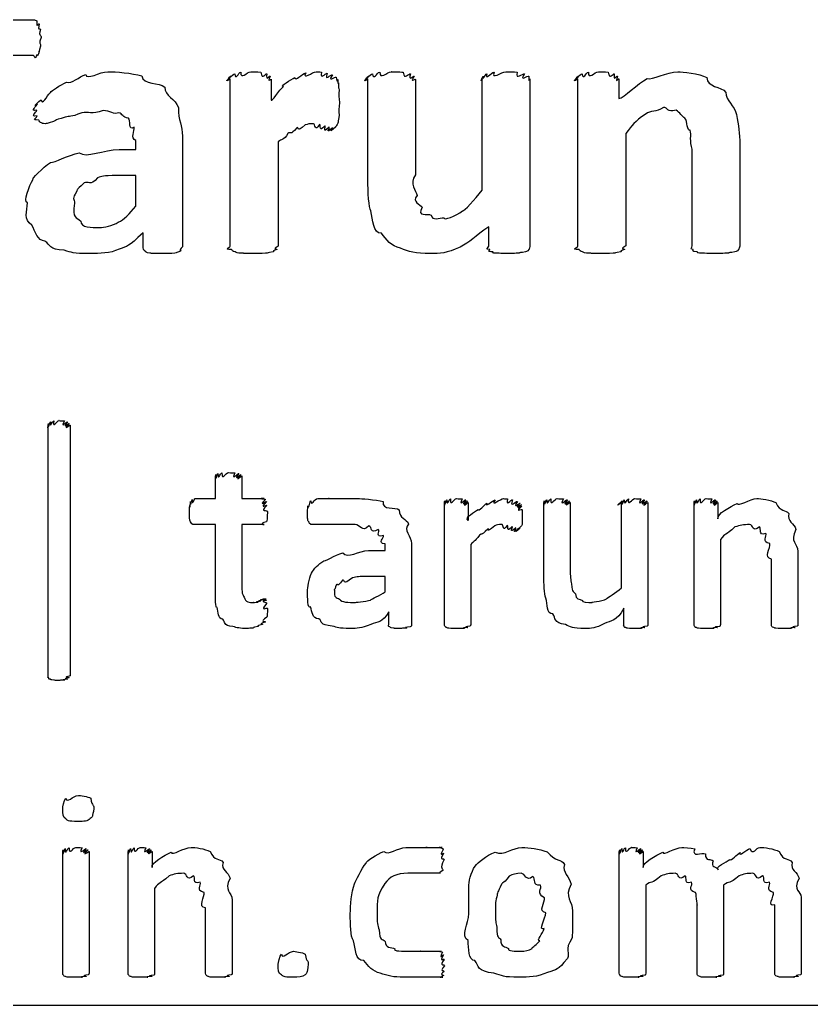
# Model space of a CAD drawing. Header units: millimetres. Extents: x 0 to 216, y 0 to 279.
# Drawn here: x 91.25 to 102, y 249.59 to 262.97 of the extents above; entities that cross this region are included whole.
import ezdxf

# ---------------------------------------------------------------- set-up
doc = ezdxf.new("R2010")
doc.units = ezdxf.units.MM
doc.layers.get('0').update_dxf_attribs({"linetype": 'CONTINUOUS'})

msp = doc.modelspace()

# ---------------------------------------------------------------- linework, layer by layer
at = {"color": 0}
for p, q in [((89.0845, 262.973), (91.4382, 262.973)), ((91.543, 262.73), (91.543, 262.73)), ((91.4382, 262.487), (90.606, 262.487)), ((94.1091, 259.897), (94.1091, 262.168)), ((94.6658, 262.162), (94.6658, 261.881)), ((95.9788, 260.806), (95.9788, 262.168)), ((96.6241, 262.162), (96.6241, 260.867)), ((97.5279, 260.657), (97.5279, 262.168)), ((98.1784, 262.168), (98.1784, 259.897)), ((98.8289, 259.897), (98.8289, 262.168)), ((99.3856, 262.168), (99.3856, 261.903)), ((95.5918, 261.848), (95.5918, 261.848)), ((93.46, 261.39), (93.46, 259.891)), ((99.4791, 261.429), (99.4791, 259.902)), ((92.8261, 261.209), (92.8261, 261.335)), ((94.7593, 261.313), (94.7593, 259.897)), ((101.028, 261.275), (101.028, 259.897)), ((92.5999, 261.209), (92.8261, 261.209)), ((100.383, 259.902), (100.383, 261.214)), ((92.8261, 260.856), (92.5781, 260.856)), ((92.8261, 260.442), (92.8261, 260.856)), ((92.9252, 259.897), (92.9252, 260.078)), ((97.6217, 259.897), (97.6217, 260.161)), ((91.6368, 254.062), (91.6368, 257.469)), ((91.9346, 257.469), (91.9346, 254.062)), ((93.9077, 256.471), (93.9077, 256.78)), ((94.2661, 256.78), (94.2661, 256.471)), ((93.6322, 256.471), (93.9077, 256.471)), ((94.2661, 256.471), (94.5691, 256.471)), ((97.0167, 254.762), (97.0167, 256.416)), ((97.342, 256.416), (97.342, 256.173)), ((98.3686, 255.429), (98.3686, 256.416)), ((98.7266, 256.416), (98.7266, 255.528)), ((99.4212, 255.258), (99.4212, 256.416)), ((99.7797, 256.416), (99.7797, 254.762)), ((100.407, 254.762), (100.407, 256.416)), ((100.732, 256.416), (100.732, 256.195)), ((98.075, 256.234), (98.075, 256.234)), ((93.9077, 256.118), (93.6265, 256.118)), ((93.9077, 255.225), (93.9077, 256.118)), ((94.5691, 256.118), (94.2661, 256.118)), ((94.2661, 256.118), (94.2661, 255.346)), ((100.765, 255.914), (100.765, 254.762)), ((95.9859, 255.765), (96.212, 255.765)), ((96.212, 255.765), (96.212, 255.854)), ((96.5701, 255.859), (96.5701, 254.762)), ((97.3748, 255.848), (97.3748, 254.762)), ((101.818, 255.754), (101.818, 254.762)), ((101.46, 254.762), (101.46, 255.65)), ((96.212, 255.413), (95.975, 255.413)), ((96.212, 255.203), (96.212, 255.413)), ((94.6132, 254.977), (94.6132, 254.977)), ((99.4544, 254.762), (99.4544, 254.982)), ((96.2614, 254.762), (96.2614, 254.933))]:
    msp.add_line(p, q, dxfattribs=at)
at = {"color": 152}
for p, q in [((92.2584, 252.264), (92.2584, 252.264)), ((91.8337, 250.026), (91.8337, 251.679)), ((92.1921, 251.679), (92.1921, 250.026)), ((92.7227, 250.026), (92.7227, 251.679)), ((93.048, 251.679), (93.048, 251.459)), ((99.3923, 250.026), (99.3923, 251.679)), ((99.7176, 251.679), (99.7176, 251.459)), ((99.7507, 251.222), (99.7507, 250.026)), ((100.809, 251.222), (100.809, 250.026)), ((93.0811, 251.178), (93.0811, 250.026)), ((94.1338, 251.018), (94.1338, 250.026)), ((100.451, 250.026), (100.451, 250.952)), ((101.504, 250.026), (101.504, 250.952)), ((101.862, 251.056), (101.862, 250.026)), ((93.7754, 250.026), (93.7754, 250.913)), ((98.3947, 250.847), (98.3947, 250.847)), ((98.7584, 250.869), (98.7584, 250.869)), ((95.1689, 250.147), (95.1689, 250.147)), ((97.0181, 250.125), (97.0181, 250.125)), ((61.0306, 249.59), (154.869, 249.59))]:
    msp.add_line(p, q, dxfattribs=at)
at = {"color": 0}
for points in [[(91.4382, 262.973), (91.4506, 262.973), (91.4714, 262.967), (91.4823, 262.956)], [(91.4823, 262.956), (91.477, 262.836), (91.5074, 262.935), (91.5155, 262.917)], [(91.5155, 262.917), (91.4908, 262.799), (91.5278, 262.873), (91.5321, 262.84)], [(91.5321, 262.84), (91.5017, 262.737), (91.543, 262.774), (91.543, 262.73)], [(91.543, 262.73), (91.5017, 262.649), (91.5388, 262.647), (91.5321, 262.614)], [(91.5321, 262.614), (91.4908, 262.468), (91.5225, 262.561), (91.5155, 262.543)], [(91.4823, 262.498), (91.4506, 262.413), (91.4562, 262.487), (91.4382, 262.487)], [(91.5155, 262.543), (91.477, 262.432), (91.4961, 262.509), (91.4823, 262.498)], [(91.8834, 262.123), (91.9621, 262.097), (92.0517, 262.202), (92.148, 262.228)], [(92.148, 262.228), (92.1537, 262.148), (92.3424, 262.267), (92.4458, 262.267)], [(92.4458, 262.267), (92.553, 262.267), (92.7791, 262.248), (92.9086, 262.212)], [(92.9086, 262.212), (92.928, 262.079), (93.1415, 262.126), (93.2229, 262.057)], [(94.1091, 262.168), (94.0001, 262.097), (94.1116, 262.195), (94.1201, 262.206)], [(94.1201, 262.206), (94.0181, 262.123), (94.1476, 262.231), (94.1698, 262.239)], [(94.1698, 262.239), (94.1807, 262.141), (94.2192, 262.257), (94.2523, 262.261)], [(94.2523, 262.261), (94.2495, 262.148), (94.3349, 262.267), (94.3903, 262.267)], [(94.3903, 262.267), (94.3599, 262.267), (94.4894, 262.264), (94.5226, 262.261)], [(94.5226, 262.261), (94.5473, 262.141), (94.5857, 262.25), (94.6051, 262.239)], [(94.6051, 262.239), (94.5885, 262.123), (94.6408, 262.22), (94.6492, 262.206)], [(94.6492, 262.206), (94.6065, 262.097), (94.6658, 262.18), (94.6658, 262.162)], [(94.8312, 262.068), (94.772, 262.068), (94.9371, 262.159), (94.9854, 262.19)], [(94.9854, 262.19), (94.9882, 262.126), (95.086, 262.239), (95.1343, 262.25)], [(95.1343, 262.25), (95.0845, 262.148), (95.2292, 262.267), (95.2775, 262.267)], [(95.2775, 262.267), (95.2722, 262.267), (95.323, 262.264), (95.3491, 262.261)], [(95.3491, 262.261), (95.323, 262.141), (95.4003, 262.252), (95.4264, 262.245)], [(95.4264, 262.245), (95.3781, 262.13), (95.4786, 262.234), (95.498, 262.223)], [(95.498, 262.223), (95.4183, 262.112), (95.5368, 262.206), (95.5477, 262.195)], [(95.5477, 262.195), (95.5587, 262.091), (95.5657, 262.173), (95.5696, 262.162)], [(95.9788, 262.168), (95.8744, 262.097), (95.9817, 262.195), (95.9901, 262.206)], [(95.9901, 262.206), (95.8921, 262.123), (96.0176, 262.231), (96.0395, 262.239)], [(96.0395, 262.239), (96.0575, 262.141), (96.0974, 262.257), (96.139, 262.261)], [(96.139, 262.261), (96.1415, 262.148), (96.2353, 262.267), (96.2988, 262.267)], [(96.2988, 262.267), (96.2713, 262.267), (96.4173, 262.264), (96.4586, 262.261)], [(96.4586, 262.261), (96.4696, 262.141), (96.5316, 262.25), (96.5577, 262.239)], [(96.5577, 262.239), (96.5207, 262.123), (96.599, 262.22), (96.6075, 262.206)], [(96.6075, 262.206), (96.5383, 262.097), (96.6241, 262.18), (96.6241, 262.162)], [(97.5279, 262.168), (97.4947, 262.097), (97.5335, 262.195), (97.5445, 262.206)], [(97.5445, 262.206), (97.5169, 262.123), (97.572, 262.231), (97.5942, 262.239)], [(97.5942, 262.239), (97.5639, 262.141), (97.6521, 262.257), (97.6933, 262.261)], [(97.6933, 262.261), (97.6492, 262.148), (97.7896, 262.267), (97.8531, 262.267)], [(97.8531, 262.267), (97.8916, 262.267), (97.966, 262.264), (98.0073, 262.261)], [(98.0073, 262.261), (97.9759, 262.141), (98.0846, 262.25), (98.1068, 262.239)], [(98.1068, 262.239), (98.0239, 262.123), (98.1509, 262.22), (98.1618, 262.206)], [(98.1618, 262.206), (98.1632, 262.097), (98.1784, 262.181), (98.1784, 262.168)], [(98.8289, 262.168), (98.7199, 262.097), (98.8314, 262.195), (98.8399, 262.206)], [(98.8399, 262.206), (98.7379, 262.123), (98.8674, 262.231), (98.8893, 262.239)], [(98.8893, 262.239), (98.9005, 262.141), (98.939, 262.257), (98.9722, 262.261)], [(98.9722, 262.261), (98.9693, 262.148), (99.0547, 262.267), (99.1097, 262.267)], [(99.1097, 262.267), (99.0794, 262.267), (99.2092, 262.264), (99.242, 262.261)], [(99.242, 262.261), (99.2671, 262.141), (99.3055, 262.25), (99.3249, 262.239)], [(99.3249, 262.239), (99.3084, 262.123), (99.3606, 262.22), (99.369, 262.206)], [(99.369, 262.206), (99.3263, 262.097), (99.3856, 262.181), (99.3856, 262.168)], [(99.3856, 261.903), (99.4544, 261.91), (99.6417, 262.114), (99.7712, 262.173)], [(99.7712, 262.173), (99.8333, 262.148), (100.041, 262.267), (100.185, 262.267)], [(100.185, 262.267), (100.252, 262.267), (100.474, 262.241), (100.582, 262.19)], [(100.582, 262.19), (100.583, 262.049), (100.775, 262.074), (100.841, 261.986)], [(91.6686, 261.986), (91.6824, 262.013), (91.8023, 262.082), (91.8834, 262.123)], [(93.2229, 262.057), (93.212, 261.939), (93.3676, 261.895), (93.405, 261.782)], [(94.6658, 261.881), (94.6658, 261.851), (94.7787, 262.02), (94.8312, 262.068)], [(95.5696, 262.162), (95.5657, 262.068), (95.5767, 262.135), (95.5809, 262.112)], [(95.5809, 262.112), (95.5724, 262.024), (95.5862, 262.059), (95.5862, 262.019)], [(91.5416, 261.886), (91.561, 261.796), (91.6093, 261.938), (91.6686, 261.986)], [(95.5862, 262.019), (95.5767, 261.943), (95.5918, 261.921), (95.5918, 261.848)], [(100.841, 261.986), (100.837, 261.877), (100.958, 261.801), (100.984, 261.688)], [(91.4809, 261.743), (91.3776, 261.718), (91.4837, 261.809), (91.4922, 261.831)], [(91.4922, 261.831), (91.3956, 261.763), (91.5197, 261.872), (91.5416, 261.886)], [(93.405, 261.782), (93.4021, 261.597), (93.46, 261.541), (93.46, 261.39)], [(95.5918, 261.848), (95.5767, 261.682), (95.589, 261.718), (95.5862, 261.671)], [(99.9917, 261.782), (99.8844, 261.707), (99.828, 261.75), (99.7437, 261.688)], [(100.163, 261.743), (100.032, 261.707), (100.058, 261.782), (99.9917, 261.782)], [(91.4866, 261.666), (91.3776, 261.652), (91.4809, 261.713), (91.4809, 261.743)], [(91.5088, 261.611), (91.3888, 261.608), (91.4936, 261.644), (91.4866, 261.666)], [(91.8669, 261.65), (91.6905, 261.597), (91.7512, 261.607), (91.7071, 261.589)], [(92.093, 261.71), (91.9357, 261.641), (91.9332, 261.671), (91.8669, 261.65)], [(92.3851, 261.738), (92.2267, 261.679), (92.1812, 261.728), (92.093, 261.71)], [(92.5946, 261.71), (92.5354, 261.679), (92.4691, 261.738), (92.3851, 261.738)], [(92.7269, 261.638), (92.6454, 261.645), (92.6497, 261.695), (92.5946, 261.71)], [(92.8038, 261.512), (92.7156, 261.462), (92.7626, 261.606), (92.7269, 261.638)], [(95.5862, 261.671), (95.5696, 261.59), (95.5767, 261.592), (95.5696, 261.567)], [(99.7437, 261.688), (99.5976, 261.586), (99.5701, 261.542), (99.4791, 261.429)], [(100.284, 261.638), (100.248, 261.656), (100.214, 261.717), (100.163, 261.743)], [(100.356, 261.473), (100.312, 261.451), (100.317, 261.594), (100.284, 261.638)], [(100.984, 261.688), (101.009, 261.531), (101.028, 261.436), (101.028, 261.275)], [(91.5472, 261.572), (91.525, 261.579), (91.5197, 261.596), (91.5088, 261.611)], [(91.597, 261.561), (91.554, 261.561), (91.561, 261.564), (91.5472, 261.572)], [(91.7071, 261.589), (91.6023, 261.561), (91.6259, 261.561), (91.597, 261.561)], [(92.8261, 261.335), (92.7446, 261.363), (92.8176, 261.463), (92.8038, 261.512)], [(95.0129, 261.506), (94.9194, 261.388), (94.9357, 261.462), (94.8916, 261.429)], [(95.1286, 261.545), (94.9964, 261.425), (95.0528, 261.524), (95.0129, 261.506)], [(95.2391, 261.561), (95.1865, 261.561), (95.1646, 261.556), (95.1286, 261.545)], [(95.3216, 261.55), (95.2528, 261.443), (95.268, 261.561), (95.2391, 261.561)], [(95.3932, 261.534), (95.305, 261.432), (95.3463, 261.546), (95.3216, 261.55)], [(95.4539, 261.512), (95.3491, 261.418), (95.4155, 261.525), (95.3932, 261.534)], [(95.498, 261.506), (95.3851, 261.407), (95.4719, 261.507), (95.4539, 261.512)], [(95.5421, 261.517), (95.4155, 261.407), (95.516, 261.506), (95.498, 261.506)], [(95.5696, 261.567), (95.5544, 261.542), (95.553, 261.528), (95.5421, 261.517)], [(94.8916, 261.429), (94.8337, 261.326), (94.8062, 261.36), (94.7593, 261.313)], [(100.383, 261.214), (100.344, 261.322), (100.373, 261.41), (100.356, 261.473)], [(91.6686, 261.032), (91.7265, 261.032), (91.9057, 261.134), (92.0598, 261.165)], [(92.0598, 261.165), (92.1537, 261.09), (92.3932, 261.209), (92.5999, 261.209)], [(91.4315, 260.806), (91.3998, 260.797), (91.5652, 260.973), (91.6686, 261.032)], [(92.5781, 260.856), (92.3548, 260.856), (92.3809, 260.846), (92.3078, 260.828)], [(96.6241, 260.867), (96.5383, 260.741), (96.6308, 260.652), (96.6459, 260.586)], [(91.3543, 260.487), (91.2936, 260.499), (91.379, 260.718), (91.4315, 260.806)], [(92.1261, 260.756), (91.9949, 260.638), (92.0433, 260.682), (92.0214, 260.635)], [(92.3078, 260.828), (92.2087, 260.704), (92.1727, 260.79), (92.1261, 260.756)], [(96.0176, 260.376), (95.9915, 260.415), (95.9788, 260.633), (95.9788, 260.806)], [(92.0214, 260.635), (91.9551, 260.547), (91.9939, 260.539), (91.9939, 260.481)], [(96.6459, 260.586), (96.5715, 260.495), (96.6872, 260.47), (96.7176, 260.426)], [(97.2633, 260.376), (97.2855, 260.367), (97.4355, 260.536), (97.5279, 260.657)], [(91.415, 260.183), (91.2936, 260.26), (91.3543, 260.372), (91.3543, 260.487)], [(91.9939, 260.481), (91.9551, 260.267), (92.0228, 260.296), (92.0821, 260.239)], [(92.589, 260.222), (92.6634, 260.249), (92.7446, 260.346), (92.8261, 260.442)], [(96.1609, 260.073), (96.0466, 260.069), (96.0466, 260.262), (96.0176, 260.376)], [(96.7176, 260.426), (96.635, 260.289), (96.7906, 260.346), (96.8389, 260.321)], [(96.8389, 260.321), (96.8513, 260.239), (96.949, 260.283), (97.0153, 260.283)], [(97.0153, 260.283), (96.9987, 260.239), (97.1779, 260.313), (97.2633, 260.376)], [(91.5913, 259.968), (91.4947, 259.97), (91.459, 260.098), (91.415, 260.183)], [(92.0821, 260.239), (92.0764, 260.15), (92.2281, 260.15), (92.3354, 260.15)], [(92.3354, 260.15), (92.3918, 260.15), (92.5117, 260.174), (92.589, 260.222)], [(92.9252, 260.078), (92.7156, 259.882), (92.7213, 259.902), (92.5999, 259.858)], [(96.4198, 259.869), (96.296, 259.897), (96.2272, 259.988), (96.1609, 260.073)], [(97.6217, 260.161), (97.4288, 260.036), (97.3624, 259.947), (97.2301, 259.886)], [(91.8559, 259.842), (91.6464, 259.855), (91.6686, 259.913), (91.5913, 259.968)], [(99.4791, 259.902), (99.3881, 259.848), (99.4738, 259.866), (99.4625, 259.853)], [(100.394, 259.853), (100.344, 259.848), (100.383, 259.883), (100.383, 259.902)], [(92.1978, 259.798), (91.966, 259.798), (91.9579, 259.811), (91.8559, 259.842)], [(92.5999, 259.858), (92.4733, 259.798), (92.3438, 259.798), (92.1978, 259.798)], [(92.9474, 259.836), (92.928, 259.837), (92.9252, 259.871), (92.9252, 259.897)], [(93.019, 259.803), (92.9584, 259.808), (92.9612, 259.821), (92.9474, 259.836)], [(93.1898, 259.798), (93.0271, 259.798), (93.0547, 259.799), (93.019, 259.803)], [(93.3552, 259.803), (93.296, 259.798), (93.2628, 259.798), (93.1898, 259.798)], [(93.4325, 259.83), (93.369, 259.808), (93.3909, 259.81), (93.3552, 259.803)], [(93.46, 259.891), (93.4021, 259.833), (93.4501, 259.844), (93.4325, 259.83)], [(94.1257, 259.853), (94.0001, 259.848), (94.1091, 259.882), (94.1091, 259.897)], [(94.1751, 259.819), (94.1395, 259.822), (94.1366, 259.842), (94.1257, 259.853)], [(94.2742, 259.803), (94.1874, 259.804), (94.1998, 259.811), (94.1751, 259.819)], [(94.4344, 259.798), (94.2717, 259.798), (94.3183, 259.799), (94.2742, 259.803)], [(94.5885, 259.803), (94.5141, 259.798), (94.4961, 259.798), (94.4344, 259.798)], [(94.6933, 259.819), (94.5995, 259.804), (94.6326, 259.806), (94.5885, 259.803)], [(94.7431, 259.853), (94.6506, 259.822), (94.718, 259.83), (94.6933, 259.819)], [(94.7593, 259.897), (94.6686, 259.848), (94.754, 259.866), (94.7431, 259.853)], [(96.8223, 259.798), (96.6308, 259.798), (96.5302, 259.821), (96.4198, 259.869)], [(97.2301, 259.886), (97.0456, 259.798), (96.9617, 259.798), (96.8223, 259.798)], [(97.6327, 259.853), (97.5568, 259.848), (97.6217, 259.882), (97.6217, 259.897)], [(97.6768, 259.819), (97.5748, 259.822), (97.6436, 259.842), (97.6327, 259.853)], [(97.7593, 259.803), (97.6161, 259.804), (97.6986, 259.811), (97.6768, 259.819)], [(97.8972, 259.798), (97.8034, 259.798), (97.7953, 259.799), (97.7593, 259.803)], [(98.0295, 259.803), (97.9138, 259.798), (97.9523, 259.798), (97.8972, 259.798)], [(98.1177, 259.819), (97.9826, 259.804), (98.0652, 259.806), (98.0295, 259.803)], [(98.1618, 259.853), (98.1452, 259.822), (98.1396, 259.83), (98.1177, 259.819)], [(98.1784, 259.897), (98.1632, 259.848), (98.1728, 259.866), (98.1618, 259.853)], [(98.8452, 259.853), (98.7199, 259.848), (98.8289, 259.882), (98.8289, 259.897)], [(98.8949, 259.819), (98.8589, 259.822), (98.8564, 259.842), (98.8452, 259.853)], [(98.994, 259.803), (98.9072, 259.804), (98.9196, 259.811), (98.8949, 259.819)], [(99.1538, 259.798), (98.9912, 259.798), (99.0381, 259.799), (98.994, 259.803)], [(99.3084, 259.803), (99.2339, 259.798), (99.2159, 259.798), (99.1538, 259.798)], [(99.4131, 259.819), (99.3193, 259.804), (99.3525, 259.806), (99.3084, 259.803)], [(99.4625, 259.853), (99.3704, 259.822), (99.4378, 259.83), (99.4131, 259.819)], [(100.449, 259.819), (100.362, 259.822), (100.405, 259.842), (100.394, 259.853)], [(100.549, 259.803), (100.414, 259.804), (100.474, 259.811), (100.449, 259.819)], [(100.709, 259.798), (100.616, 259.798), (100.593, 259.799), (100.549, 259.803)], [(100.863, 259.803), (100.741, 259.798), (100.77, 259.798), (100.709, 259.798)], [(100.962, 259.819), (100.826, 259.804), (100.907, 259.806), (100.863, 259.803)], [(101.012, 259.853), (100.991, 259.822), (100.987, 259.83), (100.962, 259.819)], [(101.028, 259.897), (101.009, 259.848), (101.023, 259.866), (101.012, 259.853)], [(91.6368, 257.469), (91.6231, 257.377), (91.6383, 257.482), (91.6421, 257.491)], [(91.6421, 257.491), (91.634, 257.397), (91.6587, 257.508), (91.67, 257.513)], [(91.67, 257.513), (91.6562, 257.408), (91.6947, 257.524), (91.7141, 257.524)], [(91.7141, 257.524), (91.6933, 257.411), (91.7554, 257.529), (91.7857, 257.529)], [(91.7857, 257.529), (91.7526, 257.529), (91.8379, 257.526), (91.8573, 257.524)], [(91.8573, 257.524), (91.7885, 257.408), (91.8905, 257.52), (91.9014, 257.513)], [(91.9014, 257.513), (91.8104, 257.397), (91.9194, 257.502), (91.9233, 257.491)], [(91.9233, 257.491), (91.8214, 257.377), (91.9346, 257.476), (91.9346, 257.469)], [(93.9959, 256.818), (93.992, 256.705), (94.0513, 256.824), (94.0841, 256.824)], [(94.0841, 256.824), (94.0622, 256.824), (94.1504, 256.821), (94.1723, 256.818)], [(93.9077, 256.78), (93.9077, 256.68), (93.9091, 256.788), (93.9133, 256.796)], [(93.9133, 256.796), (93.919, 256.694), (93.9299, 256.808), (93.9408, 256.813)], [(93.9408, 256.813), (93.9437, 256.702), (93.974, 256.818), (93.9959, 256.818)], [(94.1723, 256.818), (94.1091, 256.702), (94.2164, 256.815), (94.2276, 256.813)], [(94.2276, 256.813), (94.1352, 256.694), (94.2509, 256.803), (94.2552, 256.796)], [(94.2552, 256.796), (94.1462, 256.68), (94.2661, 256.782), (94.2661, 256.78)], [(93.5605, 256.377), (93.562, 256.312), (93.5673, 256.417), (93.5715, 256.432)], [(93.5715, 256.432), (93.5729, 256.341), (93.5852, 256.456), (93.5937, 256.46)], [(93.5937, 256.46), (93.5909, 256.352), (93.617, 256.471), (93.6322, 256.471)], [(94.5691, 256.471), (94.4728, 256.471), (94.5815, 256.467), (94.5857, 256.46)], [(94.5857, 256.46), (94.4838, 256.341), (94.5981, 256.446), (94.6023, 256.432)], [(94.6023, 256.432), (94.4922, 256.312), (94.6079, 256.399), (94.6079, 256.377)], [(95.1646, 256.372), (95.1699, 256.308), (95.184, 256.416), (95.2031, 256.438)], [(95.2031, 256.438), (95.2059, 256.352), (95.2528, 256.471), (95.2969, 256.471)], [(95.2969, 256.471), (95.2941, 256.471), (95.3918, 256.471), (95.4511, 256.471)], [(95.4511, 256.471), (95.4126, 256.471), (95.5724, 256.471), (95.6388, 256.471)], [(95.6388, 256.471), (95.6663, 256.471), (95.7778, 256.471), (95.848, 256.471)], [(95.848, 256.471), (95.8674, 256.471), (96.0921, 256.457), (96.1842, 256.432)], [(96.1842, 256.432), (96.169, 256.301), (96.3496, 256.367), (96.4046, 256.316)], [(97.0167, 256.416), (97.0167, 256.323), (97.0181, 256.43), (97.022, 256.438)], [(97.022, 256.438), (97.0234, 256.339), (97.0347, 256.45), (97.0499, 256.454)], [(97.0499, 256.454), (97.0523, 256.349), (97.0802, 256.465), (97.0993, 256.465)], [(97.0993, 256.465), (97.094, 256.352), (97.149, 256.471), (97.1822, 256.471)], [(97.1822, 256.471), (97.1557, 256.471), (97.2372, 256.468), (97.2591, 256.465)], [(97.2591, 256.465), (97.1998, 256.349), (97.2979, 256.461), (97.3088, 256.454)], [(97.3088, 256.454), (97.222, 256.339), (97.3268, 256.445), (97.3307, 256.438)], [(97.3307, 256.438), (97.233, 256.323), (97.342, 256.423), (97.342, 256.416)], [(97.5953, 256.41), (97.5568, 256.334), (97.6683, 256.446), (97.7057, 256.454)], [(97.7057, 256.454), (97.6341, 256.352), (97.7844, 256.471), (97.8214, 256.471)], [(97.8214, 256.471), (97.802, 256.471), (97.8546, 256.468), (97.8764, 256.465)], [(97.8764, 256.465), (97.8461, 256.349), (97.9205, 256.461), (97.9428, 256.454)], [(97.9428, 256.454), (97.8944, 256.334), (97.9897, 256.439), (98.0087, 256.432)], [(98.0087, 256.432), (97.9318, 256.319), (98.0391, 256.417), (98.0475, 256.41)], [(98.3686, 256.416), (98.3686, 256.323), (98.37, 256.43), (98.3739, 256.438)], [(98.3739, 256.438), (98.3795, 256.339), (98.3918, 256.45), (98.407, 256.454)], [(98.407, 256.454), (98.4084, 256.349), (98.4402, 256.465), (98.462, 256.465)], [(98.462, 256.465), (98.4525, 256.352), (98.5132, 256.471), (98.5502, 256.471)], [(98.5502, 256.471), (98.5227, 256.471), (98.6109, 256.468), (98.6331, 256.465)], [(98.6331, 256.465), (98.5668, 256.349), (98.673, 256.461), (98.6882, 256.454)], [(98.6882, 256.454), (98.5957, 256.339), (98.7118, 256.445), (98.7157, 256.438)], [(98.7157, 256.438), (98.607, 256.328), (98.7266, 256.427), (98.7266, 256.416)], [(99.4212, 256.416), (99.3055, 256.323), (99.4227, 256.43), (99.4269, 256.438)], [(99.4269, 256.438), (99.4336, 256.339), (99.4449, 256.45), (99.46, 256.454)], [(99.46, 256.454), (99.4625, 256.349), (99.4929, 256.465), (99.5151, 256.465)], [(99.5151, 256.465), (99.5066, 256.352), (99.5659, 256.471), (99.6033, 256.471)], [(99.6033, 256.471), (99.5772, 256.471), (99.664, 256.468), (99.6858, 256.465)], [(99.6858, 256.465), (99.6213, 256.349), (99.7246, 256.461), (99.7356, 256.454)], [(99.7356, 256.454), (99.6474, 256.339), (99.7603, 256.445), (99.7687, 256.438)], [(99.7687, 256.438), (99.6611, 256.323), (99.7797, 256.423), (99.7797, 256.416)], [(100.407, 256.416), (100.407, 256.323), (100.408, 256.43), (100.412, 256.438)], [(100.412, 256.438), (100.414, 256.339), (100.425, 256.45), (100.44, 256.454)], [(100.44, 256.454), (100.443, 256.349), (100.47, 256.465), (100.489, 256.465)], [(100.489, 256.465), (100.484, 256.352), (100.539, 256.471), (100.572, 256.471)], [(100.572, 256.471), (100.546, 256.471), (100.627, 256.468), (100.649, 256.465)], [(100.649, 256.465), (100.59, 256.349), (100.688, 256.461), (100.699, 256.454)], [(100.699, 256.454), (100.612, 256.339), (100.717, 256.445), (100.721, 256.438)], [(100.721, 256.438), (100.623, 256.323), (100.732, 256.423), (100.732, 256.416)], [(100.991, 256.405), (101.002, 256.352), (101.169, 256.471), (101.261, 256.471)], [(101.261, 256.471), (101.314, 256.471), (101.45, 256.451), (101.52, 256.416)], [(93.5549, 256.294), (93.5549, 256.268), (93.5563, 256.355), (93.5605, 256.377)], [(93.5715, 256.157), (93.5549, 256.173), (93.5549, 256.231), (93.5549, 256.294)], [(94.6079, 256.377), (94.4947, 256.268), (94.6132, 256.328), (94.6132, 256.294)], [(94.6132, 256.294), (94.6132, 256.173), (94.6094, 256.185), (94.6023, 256.157)], [(95.159, 256.272), (95.159, 256.264), (95.1604, 256.349), (95.1646, 256.372)], [(96.4046, 256.316), (96.4008, 256.198), (96.5055, 256.201), (96.5316, 256.124)], [(97.342, 256.173), (97.2813, 256.217), (97.433, 256.285), (97.4743, 256.322)], [(97.4743, 256.322), (97.4824, 256.29), (97.5582, 256.388), (97.5953, 256.41)], [(98.0475, 256.41), (97.9456, 256.305), (98.0599, 256.395), (98.0641, 256.388)], [(98.0641, 256.388), (97.9537, 256.294), (98.0694, 256.377), (98.0694, 256.366)], [(98.0694, 256.366), (97.9565, 256.272), (98.075, 256.339), (98.075, 256.316)], [(98.075, 256.316), (98.075, 256.231), (98.075, 256.27), (98.075, 256.234)], [(100.732, 256.195), (100.711, 256.264), (100.905, 256.36), (100.991, 256.405)], [(101.52, 256.416), (101.575, 256.279), (101.652, 256.329), (101.696, 256.267)], [(93.6265, 256.118), (93.5799, 256.118), (93.5852, 256.13), (93.5715, 256.157)], [(94.6023, 256.157), (94.4809, 256.118), (94.5829, 256.118), (94.5691, 256.118)], [(95.159, 256.206), (95.159, 256.198), (95.159, 256.25), (95.159, 256.272)], [(95.1756, 256.157), (95.1618, 256.158), (95.1618, 256.187), (95.159, 256.206)], [(95.1978, 256.129), (95.177, 256.132), (95.1826, 256.146), (95.1756, 256.157)], [(98.075, 256.151), (98.075, 256.118), (98.0708, 256.112), (98.0641, 256.101)], [(98.075, 256.234), (98.075, 256.162), (98.075, 256.173), (98.075, 256.151)], [(101.696, 256.267), (101.663, 256.158), (101.771, 256.136), (101.79, 256.052)], [(95.2253, 256.118), (95.1921, 256.118), (95.2045, 256.121), (95.1978, 256.129)], [(95.2969, 256.118), (95.2168, 256.118), (95.2391, 256.118), (95.2253, 256.118)], [(95.4183, 256.118), (95.2832, 256.118), (95.3301, 256.118), (95.2969, 256.118)], [(95.5834, 256.118), (95.4966, 256.118), (95.4648, 256.118), (95.4183, 256.118)], [(95.8039, 256.118), (95.625, 256.118), (95.6497, 256.118), (95.5834, 256.118)], [(95.9915, 256.101), (95.8977, 256), (95.8769, 256.118), (95.8039, 256.118)], [(96.1182, 256.052), (95.9997, 255.977), (96.0423, 256.091), (95.9915, 256.101)], [(96.1898, 255.969), (96.066, 255.933), (96.1513, 256.03), (96.1182, 256.052)], [(96.5316, 256.124), (96.4516, 256.044), (96.5701, 255.958), (96.5701, 255.859)], [(97.6066, 256.057), (97.4933, 255.942), (97.536, 256.01), (97.4961, 255.975)], [(97.7, 256.101), (97.5596, 255.982), (97.6394, 256.08), (97.6066, 256.057)], [(97.7995, 256.118), (97.7403, 256.118), (97.7332, 256.112), (97.7, 256.101)], [(97.8711, 256.107), (97.7995, 256), (97.8242, 256.118), (97.7995, 256.118)], [(97.9371, 256.091), (97.8461, 255.989), (97.8958, 256.103), (97.8711, 256.107)], [(97.9868, 256.074), (97.8835, 255.977), (97.9551, 256.086), (97.9371, 256.091)], [(98.0253, 256.068), (97.9124, 255.966), (98.0006, 256.07), (97.9868, 256.074)], [(98.0475, 256.074), (97.9343, 255.966), (98.0362, 256.068), (98.0253, 256.068)], [(98.0641, 256.101), (97.9456, 255.977), (98.0542, 256.081), (98.0475, 256.074)], [(100.963, 256.085), (100.832, 255.96), (100.834, 256.009), (100.765, 255.914)], [(101.162, 256.118), (101.079, 256.118), (101.03, 256.107), (100.963, 256.085)], [(101.294, 256.085), (101.196, 256), (101.213, 256.118), (101.162, 256.118)], [(101.382, 255.997), (101.269, 255.96), (101.33, 256.066), (101.294, 256.085)], [(101.79, 256.052), (101.699, 255.875), (101.818, 255.871), (101.818, 255.754)], [(96.212, 255.854), (96.096, 255.867), (96.2036, 255.936), (96.1898, 255.969)], [(97.4961, 255.975), (97.4164, 255.871), (97.4189, 255.899), (97.3748, 255.848)], [(101.437, 255.859), (101.317, 255.882), (101.407, 255.96), (101.382, 255.997)], [(95.6388, 255.732), (95.6991, 255.647), (95.8564, 255.765), (95.9859, 255.765)], [(101.46, 255.65), (101.344, 255.658), (101.451, 255.807), (101.437, 255.859)], [(95.214, 255.457), (95.2362, 255.512), (95.3093, 255.583), (95.3795, 255.627)], [(95.3795, 255.627), (95.3752, 255.603), (95.5354, 255.71), (95.6388, 255.732)], [(98.7266, 255.528), (98.7242, 255.402), (98.7323, 255.368), (98.7432, 255.313)], [(95.159, 255.214), (95.159, 255.254), (95.177, 255.386), (95.214, 255.457)], [(95.6331, 255.363), (95.5559, 255.247), (95.5682, 255.327), (95.5506, 255.302)], [(95.771, 255.396), (95.6289, 255.276), (95.6691, 255.377), (95.6331, 255.363)], [(95.975, 255.413), (95.8603, 255.413), (95.8289, 255.407), (95.771, 255.396)], [(98.3961, 255.12), (98.3686, 255.184), (98.3686, 255.308), (98.3686, 255.429)], [(93.9299, 254.993), (93.9077, 254.963), (93.9077, 255.137), (93.9077, 255.225)], [(94.2661, 255.346), (94.2633, 255.155), (94.277, 255.178), (94.2993, 255.131)], [(95.1978, 254.999), (95.159, 254.963), (95.159, 255.133), (95.159, 255.214)], [(95.5506, 255.302), (95.5188, 255.199), (95.5227, 255.254), (95.5227, 255.225)], [(95.5227, 255.225), (95.5188, 255.118), (95.5463, 255.133), (95.5947, 255.104)], [(98.7432, 255.313), (98.7503, 255.177), (98.7764, 255.215), (98.7986, 255.175)], [(99.2173, 255.109), (99.2311, 255.126), (99.3468, 255.192), (99.4212, 255.258)], [(94.2993, 255.131), (94.3116, 255.06), (94.3681, 255.06), (94.4316, 255.06)], [(94.4866, 255.065), (94.4259, 255.071), (94.5141, 255.078), (94.525, 255.082)], [(94.525, 255.082), (94.4506, 255.082), (94.5501, 255.094), (94.5582, 255.098)], [(94.5582, 255.098), (94.47, 255.093), (94.5776, 255.109), (94.5857, 255.109)], [(94.5857, 255.109), (94.4809, 255.093), (94.5928, 255.107), (94.5967, 255.104)], [(94.5967, 255.104), (94.488, 255.089), (94.6023, 255.098), (94.6023, 255.087)], [(94.6023, 255.087), (94.4922, 255.071), (94.6079, 255.066), (94.6079, 255.049)], [(95.5947, 255.104), (95.6179, 255.06), (95.7171, 255.06), (95.8095, 255.06)], [(95.8095, 255.06), (95.7834, 255.06), (95.9499, 255.071), (96.0134, 255.093)], [(96.0134, 255.093), (96.0258, 255.107), (96.1415, 255.155), (96.212, 255.203)], [(98.4899, 254.905), (98.4042, 254.901), (98.4141, 255.039), (98.3961, 255.12)], [(98.7986, 255.175), (98.7986, 255.1), (98.855, 255.109), (98.8921, 255.087)], [(98.8921, 255.087), (98.8716, 255.06), (98.9722, 255.06), (99.0244, 255.06)], [(99.0244, 255.06), (98.9887, 255.06), (99.1538, 255.076), (99.2173, 255.109)], [(94.0072, 254.834), (93.9408, 254.835), (93.9479, 254.93), (93.9299, 254.993)], [(94.4316, 255.06), (94.3956, 255.06), (94.4714, 255.061), (94.4866, 255.065)], [(94.6079, 255.049), (94.4947, 254.917), (94.6132, 255.006), (94.6132, 254.977)], [(94.6132, 254.977), (94.6132, 254.839), (94.6108, 254.89), (94.6079, 254.861)], [(95.3135, 254.839), (95.214, 254.839), (95.2267, 254.936), (95.1978, 254.999)], [(99.4544, 254.982), (99.3567, 254.795), (99.278, 254.817), (99.1898, 254.773)], [(94.1447, 254.734), (94.0096, 254.747), (94.0428, 254.79), (94.0072, 254.834)], [(94.6079, 254.861), (94.488, 254.78), (94.5967, 254.809), (94.5857, 254.795)], [(95.4952, 254.74), (95.3135, 254.751), (95.3643, 254.795), (95.3135, 254.839)], [(96.2614, 254.933), (96.1732, 254.78), (96.1072, 254.798), (96.0191, 254.762)], [(98.6607, 254.762), (98.4924, 254.78), (98.534, 254.846), (98.4899, 254.905)], [(94.3377, 254.707), (94.2386, 254.707), (94.1998, 254.715), (94.1447, 254.734)], [(94.415, 254.713), (94.3377, 254.707), (94.3624, 254.707), (94.3377, 254.707)], [(94.4866, 254.734), (94.3889, 254.718), (94.4397, 254.719), (94.415, 254.713)], [(94.5473, 254.762), (94.433, 254.732), (94.5085, 254.742), (94.4866, 254.734)], [(94.5857, 254.795), (94.47, 254.754), (94.5653, 254.773), (94.5473, 254.762)], [(95.7379, 254.707), (95.5739, 254.707), (95.5682, 254.718), (95.4952, 254.74)], [(96.0191, 254.762), (95.8783, 254.707), (95.837, 254.707), (95.7379, 254.707)], [(96.278, 254.729), (96.2462, 254.729), (96.2614, 254.747), (96.2614, 254.762)], [(96.3277, 254.713), (96.2685, 254.714), (96.2889, 254.721), (96.278, 254.729)], [(96.4159, 254.707), (96.3126, 254.707), (96.3496, 254.708), (96.3277, 254.713)], [(96.5041, 254.713), (96.3895, 254.707), (96.4558, 254.707), (96.4159, 254.707)], [(96.5535, 254.729), (96.4297, 254.714), (96.526, 254.715), (96.5041, 254.713)], [(96.5701, 254.762), (96.5701, 254.729), (96.5648, 254.736), (96.5535, 254.729)], [(97.022, 254.74), (97.0167, 254.736), (97.0167, 254.754), (97.0167, 254.762)], [(97.0499, 254.718), (97.0276, 254.721), (97.0291, 254.732), (97.022, 254.74)], [(97.1049, 254.707), (97.0523, 254.71), (97.0636, 254.714), (97.0499, 254.718)], [(97.1931, 254.707), (97.1007, 254.707), (97.1296, 254.707), (97.1049, 254.707)], [(97.2813, 254.707), (97.1709, 254.707), (97.2287, 254.707), (97.1931, 254.707)], [(97.3363, 254.718), (97.2178, 254.71), (97.306, 254.71), (97.2813, 254.707)], [(97.3638, 254.74), (97.2439, 254.721), (97.3501, 254.725), (97.3363, 254.718)], [(97.3748, 254.762), (97.3723, 254.736), (97.3709, 254.747), (97.3638, 254.74)], [(98.9252, 254.707), (98.7545, 254.707), (98.7337, 254.725), (98.6607, 254.762)], [(99.1898, 254.773), (99.0656, 254.707), (99.0163, 254.707), (98.9252, 254.707)], [(99.46, 254.74), (99.4449, 254.736), (99.4544, 254.754), (99.4544, 254.762)], [(99.4819, 254.718), (99.4516, 254.721), (99.4625, 254.732), (99.46, 254.74)], [(99.5317, 254.707), (99.4777, 254.71), (99.4957, 254.714), (99.4819, 254.718)], [(99.6142, 254.707), (99.5179, 254.707), (99.5535, 254.707), (99.5317, 254.707)], [(99.6915, 254.707), (99.5839, 254.707), (99.6474, 254.707), (99.6142, 254.707)], [(99.7409, 254.718), (99.6252, 254.71), (99.7133, 254.71), (99.6915, 254.707)], [(99.7687, 254.74), (99.6502, 254.721), (99.755, 254.725), (99.7409, 254.718)], [(99.7797, 254.762), (99.7797, 254.736), (99.7754, 254.747), (99.7687, 254.74)], [(100.412, 254.74), (100.407, 254.736), (100.407, 254.754), (100.407, 254.762)], [(100.44, 254.718), (100.417, 254.721), (100.419, 254.732), (100.412, 254.74)], [(100.495, 254.707), (100.443, 254.71), (100.453, 254.714), (100.44, 254.718)], [(100.583, 254.707), (100.491, 254.707), (100.52, 254.707), (100.495, 254.707)], [(100.671, 254.707), (100.561, 254.707), (100.619, 254.707), (100.583, 254.707)], [(100.726, 254.718), (100.608, 254.71), (100.696, 254.71), (100.671, 254.707)], [(100.754, 254.734), (100.634, 254.721), (100.74, 254.725), (100.726, 254.718)], [(100.765, 254.762), (100.762, 254.732), (100.761, 254.742), (100.754, 254.734)], [(101.465, 254.734), (101.461, 254.732), (101.46, 254.751), (101.46, 254.762)], [(101.492, 254.718), (101.472, 254.721), (101.472, 254.73), (101.465, 254.734)], [(101.548, 254.707), (101.498, 254.71), (101.506, 254.714), (101.492, 254.718)], [(101.641, 254.707), (101.545, 254.707), (101.572, 254.707), (101.548, 254.707)], [(101.724, 254.707), (101.615, 254.707), (101.674, 254.707), (101.641, 254.707)], [(101.779, 254.718), (101.663, 254.71), (101.749, 254.71), (101.724, 254.707)], [(101.807, 254.74), (101.688, 254.721), (101.793, 254.725), (101.779, 254.718)], [(101.818, 254.762), (101.818, 254.736), (101.813, 254.747), (101.807, 254.74)], [(91.6421, 254.04), (91.6231, 254.035), (91.6368, 254.055), (91.6368, 254.062)], [(91.67, 254.018), (91.634, 254.017), (91.6492, 254.029), (91.6421, 254.04)], [(91.7141, 254.007), (91.6562, 254.006), (91.6809, 254.011), (91.67, 254.018)], [(91.9014, 254.018), (91.7885, 254.006), (91.8753, 254.007), (91.8573, 254.007)], [(91.9233, 254.04), (91.8104, 254.017), (91.9124, 254.022), (91.9014, 254.018)], [(91.9346, 254.062), (91.8214, 254.035), (91.9304, 254.048), (91.9233, 254.04)], [(91.7857, 254.001), (91.6933, 254.001), (91.7318, 254.004), (91.7141, 254.007)], [(91.8573, 254.007), (91.7526, 254.001), (91.8146, 254.001), (91.7857, 254.001)]]:
    msp.add_open_spline(points, degree=3, dxfattribs=at)
at = {"color": 152}
for points in [[(91.8778, 252.402), (91.8958, 252.321), (91.9674, 252.44), (92.0489, 252.44)], [(92.0489, 252.44), (92.057, 252.44), (92.184, 252.426), (92.2143, 252.402)], [(91.8337, 252.264), (91.8337, 252.271), (91.8475, 252.375), (91.8778, 252.402)], [(92.2143, 252.402), (92.2334, 252.275), (92.2584, 252.332), (92.2584, 252.264)], [(91.8778, 252.12), (91.8337, 252.134), (91.8337, 252.193), (91.8337, 252.264)], [(92.2584, 252.264), (92.2334, 252.138), (92.2419, 252.151), (92.2087, 252.126)], [(92.0433, 252.087), (91.8916, 252.087), (91.9067, 252.098), (91.8778, 252.12)], [(92.2087, 252.126), (92.1713, 252.087), (92.1233, 252.087), (92.0433, 252.087)], [(91.8337, 251.679), (91.8337, 251.587), (91.8351, 251.693), (91.8393, 251.701)], [(91.8393, 251.701), (91.845, 251.602), (91.8559, 251.714), (91.8669, 251.718)], [(91.8669, 251.718), (91.8697, 251.613), (91.9, 251.729), (91.9219, 251.729)], [(91.9219, 251.729), (91.918, 251.616), (91.9773, 251.734), (92.0101, 251.734)], [(92.0101, 251.734), (91.9882, 251.734), (92.0764, 251.732), (92.0983, 251.729)], [(92.0983, 251.729), (92.0351, 251.613), (92.1424, 251.725), (92.1537, 251.718)], [(92.1537, 251.718), (92.0612, 251.602), (92.177, 251.708), (92.1812, 251.701)], [(92.1812, 251.701), (92.0722, 251.587), (92.1921, 251.686), (92.1921, 251.679)], [(92.7227, 251.679), (92.7227, 251.587), (92.7241, 251.693), (92.7283, 251.701)], [(92.7283, 251.701), (92.7294, 251.602), (92.7407, 251.714), (92.7559, 251.718)], [(92.7559, 251.718), (92.7587, 251.613), (92.7862, 251.729), (92.8053, 251.729)], [(92.8053, 251.729), (92.8, 251.616), (92.855, 251.734), (92.8882, 251.734)], [(92.8882, 251.734), (92.8617, 251.734), (92.9432, 251.732), (92.9651, 251.729)], [(92.9651, 251.729), (92.9058, 251.613), (93.0039, 251.725), (93.0148, 251.718)], [(93.0148, 251.718), (92.928, 251.602), (93.0328, 251.708), (93.037, 251.701)], [(93.037, 251.701), (92.939, 251.587), (93.048, 251.686), (93.048, 251.679)], [(93.048, 251.459), (93.0271, 251.528), (93.2215, 251.624), (93.3069, 251.668)], [(93.3069, 251.668), (93.3178, 251.616), (93.4847, 251.734), (93.5771, 251.734)], [(93.5771, 251.734), (93.6293, 251.734), (93.7659, 251.715), (93.8361, 251.679)], [(93.8361, 251.679), (93.8911, 251.543), (93.9684, 251.593), (94.0125, 251.531)], [(95.9541, 251.52), (95.9513, 251.547), (96.1044, 251.646), (96.1969, 251.679)], [(96.1969, 251.679), (96.2533, 251.616), (96.387, 251.734), (96.4943, 251.734)], [(96.4943, 251.734), (96.5288, 251.734), (96.5951, 251.734), (96.6431, 251.734)], [(96.6431, 251.734), (96.628, 251.734), (96.7398, 251.734), (96.7811, 251.734)], [(96.7811, 251.734), (96.7094, 251.734), (96.8583, 251.734), (96.8911, 251.734)], [(96.8911, 251.734), (96.8925, 251.734), (96.9465, 251.734), (96.9574, 251.734)], [(96.9574, 251.734), (96.9186, 251.734), (96.9807, 251.734), (96.985, 251.734)], [(96.985, 251.734), (96.9299, 251.734), (96.9973, 251.725), (97.0015, 251.707)], [(97.0015, 251.707), (96.9366, 251.583), (97.0068, 251.674), (97.0068, 251.652)], [(97.0068, 251.652), (96.9409, 251.539), (97.0125, 251.602), (97.0125, 251.569)], [(97.4355, 251.481), (97.4686, 251.528), (97.5872, 251.624), (97.7057, 251.668)], [(97.7057, 251.668), (97.8242, 251.616), (97.948, 251.734), (98.0694, 251.734)], [(98.0694, 251.734), (98.177, 251.734), (98.2969, 251.714), (98.4112, 251.674)], [(98.4112, 251.674), (98.527, 251.539), (98.607, 251.58), (98.6483, 251.503)], [(99.3923, 251.679), (99.3923, 251.587), (99.3937, 251.693), (99.398, 251.701)], [(99.398, 251.701), (99.3994, 251.602), (99.4103, 251.714), (99.4255, 251.718)], [(99.4255, 251.718), (99.4283, 251.613), (99.4558, 251.729), (99.4752, 251.729)], [(99.4752, 251.729), (99.4696, 251.616), (99.5246, 251.734), (99.5578, 251.734)], [(99.5578, 251.734), (99.5317, 251.734), (99.6128, 251.732), (99.635, 251.729)], [(99.635, 251.729), (99.5758, 251.613), (99.6735, 251.725), (99.6844, 251.718)], [(99.6844, 251.718), (99.5976, 251.602), (99.7024, 251.708), (99.7066, 251.701)], [(99.7066, 251.701), (99.6086, 251.587), (99.7176, 251.686), (99.7176, 251.679)], [(99.7176, 251.459), (99.701, 251.528), (99.8968, 251.624), (99.9822, 251.668)], [(99.9822, 251.668), (99.9878, 251.616), (100.153, 251.734), (100.241, 251.734)], [(100.241, 251.734), (100.259, 251.734), (100.365, 251.726), (100.417, 251.713)], [(100.417, 251.713), (100.365, 251.587), (100.52, 251.675), (100.561, 251.646)], [(100.561, 251.646), (100.564, 251.532), (100.636, 251.588), (100.666, 251.553)], [(100.892, 251.569), (100.914, 251.547), (100.991, 251.641), (101.035, 251.663)], [(101.035, 251.663), (101.002, 251.594), (101.123, 251.707), (101.167, 251.718)], [(101.167, 251.718), (101.207, 251.616), (101.255, 251.734), (101.299, 251.734)], [(101.299, 251.734), (101.358, 251.734), (101.494, 251.715), (101.564, 251.679)], [(101.564, 251.679), (101.619, 251.543), (101.696, 251.593), (101.74, 251.531)], [(94.0125, 251.531), (93.9793, 251.422), (94.0869, 251.4), (94.1063, 251.316)], [(95.7943, 251.238), (95.8162, 251.283), (95.8882, 251.445), (95.9541, 251.52)], [(97.0125, 251.569), (96.9409, 251.437), (97.0068, 251.449), (96.9959, 251.42)], [(97.3473, 251.2), (97.3473, 251.252), (97.3762, 251.404), (97.4355, 251.481)], [(98.6483, 251.503), (98.6109, 251.389), (98.7213, 251.339), (98.7365, 251.233)], [(100.666, 251.553), (100.623, 251.459), (100.718, 251.476), (100.737, 251.431)], [(100.737, 251.431), (100.696, 251.47), (100.843, 251.532), (100.892, 251.569)], [(101.74, 251.531), (101.708, 251.422), (101.815, 251.4), (101.834, 251.316)], [(93.2794, 251.349), (93.1485, 251.223), (93.1499, 251.273), (93.0811, 251.178)], [(93.478, 251.382), (93.3951, 251.382), (93.3457, 251.371), (93.2794, 251.349)], [(93.6103, 251.349), (93.5122, 251.263), (93.5288, 251.382), (93.478, 251.382)], [(93.6985, 251.26), (93.5852, 251.223), (93.6459, 251.329), (93.6103, 251.349)], [(96.5218, 251.382), (96.3595, 251.382), (96.2808, 251.335), (96.2078, 251.244)], [(96.6929, 251.382), (96.562, 251.382), (96.5881, 251.382), (96.5218, 251.382)], [(96.8142, 251.382), (96.7754, 251.382), (96.7398, 251.382), (96.6929, 251.382)], [(96.9024, 251.382), (96.8446, 251.382), (96.8498, 251.382), (96.8142, 251.382)], [(96.9574, 251.382), (96.8886, 251.382), (96.9243, 251.382), (96.9024, 251.382)], [(96.9959, 251.42), (96.9186, 251.382), (96.9712, 251.382), (96.9574, 251.382)], [(97.8987, 251.343), (97.7911, 251.212), (97.8228, 251.28), (97.7939, 251.233)], [(98.0585, 251.382), (97.9936, 251.382), (97.9428, 251.368), (97.8987, 251.343)], [(98.2183, 251.338), (98.1191, 251.263), (98.1206, 251.382), (98.0585, 251.382)], [(98.323, 251.222), (98.2073, 251.208), (98.2624, 251.311), (98.2183, 251.338)], [(99.9603, 251.349), (99.8252, 251.223), (99.828, 251.288), (99.7507, 251.222)], [(100.153, 251.382), (100.072, 251.382), (100.026, 251.371), (99.9603, 251.349)], [(100.285, 251.349), (100.186, 251.263), (100.204, 251.382), (100.153, 251.382)], [(100.373, 251.26), (100.259, 251.223), (100.321, 251.329), (100.285, 251.349)], [(101.019, 251.349), (100.884, 251.223), (100.886, 251.288), (100.809, 251.222)], [(101.206, 251.382), (101.126, 251.382), (101.08, 251.371), (101.019, 251.349)], [(101.338, 251.349), (101.24, 251.263), (101.257, 251.382), (101.206, 251.382)], [(101.432, 251.26), (101.317, 251.223), (101.378, 251.329), (101.338, 251.349)], [(93.7535, 251.123), (93.6336, 251.146), (93.7232, 251.223), (93.6985, 251.26)], [(94.1063, 251.316), (94.0153, 251.139), (94.1338, 251.135), (94.1338, 251.018)], [(95.7393, 250.831), (95.7393, 250.941), (95.7573, 251.128), (95.7943, 251.238)], [(96.2078, 251.244), (96.0988, 251.08), (96.103, 251.019), (96.103, 250.847)], [(97.3473, 250.836), (97.3473, 250.915), (97.3473, 251.09), (97.3473, 251.2)], [(97.7939, 251.233), (97.7332, 251.117), (97.7417, 251.128), (97.7276, 251.062)], [(98.3781, 251.051), (98.2581, 251.109), (98.3477, 251.174), (98.323, 251.222)], [(98.7365, 251.233), (98.6398, 251.058), (98.7584, 251.004), (98.7584, 250.869)], [(100.429, 251.123), (100.307, 251.146), (100.398, 251.223), (100.373, 251.26)], [(101.487, 251.123), (101.366, 251.146), (101.457, 251.223), (101.432, 251.26)], [(101.834, 251.316), (101.743, 251.139), (101.862, 251.147), (101.862, 251.056)], [(93.7754, 250.913), (93.6597, 250.921), (93.7673, 251.07), (93.7535, 251.123)], [(100.451, 250.952), (100.451, 250.921), (100.443, 251.07), (100.429, 251.123)], [(101.504, 250.952), (101.388, 250.921), (101.498, 251.07), (101.487, 251.123)], [(97.7276, 251.062), (97.7071, 250.988), (97.7113, 250.931), (97.7113, 250.858)], [(98.3947, 250.847), (98.2804, 250.863), (98.389, 250.988), (98.3781, 251.051)], [(95.7834, 250.467), (95.7393, 250.524), (95.7393, 250.694), (95.7393, 250.831)], [(96.103, 250.847), (96.0988, 250.701), (96.1111, 250.682), (96.1305, 250.615)], [(97.342, 250.472), (97.2287, 250.529), (97.3473, 250.7), (97.3473, 250.836)], [(97.7113, 250.858), (97.7071, 250.723), (97.7166, 250.715), (97.7276, 250.649)], [(98.3728, 250.632), (98.2804, 250.595), (98.3947, 250.77), (98.3947, 250.847)], [(98.7584, 250.869), (98.7584, 250.672), (98.7559, 250.615), (98.7531, 250.505)], [(96.1305, 250.615), (96.1362, 250.456), (96.176, 250.5), (96.2131, 250.456)], [(97.7276, 250.649), (97.729, 250.478), (97.7565, 250.529), (97.7829, 250.478)], [(98.3121, 250.467), (98.2543, 250.467), (98.3615, 250.569), (98.3728, 250.632)], [(95.921, 250.197), (95.8014, 250.194), (95.8162, 250.359), (95.7834, 250.467)], [(96.2131, 250.456), (96.2092, 250.367), (96.2932, 250.378), (96.3454, 250.357)], [(97.4302, 250.197), (97.3434, 250.198), (97.342, 250.365), (97.342, 250.472)], [(97.7829, 250.478), (97.7801, 250.378), (97.8436, 250.391), (97.8877, 250.362)], [(98.2073, 250.362), (98.1989, 250.375), (98.2857, 250.422), (98.3121, 250.467)], [(98.7531, 250.505), (98.6374, 250.337), (98.7309, 250.304), (98.6868, 250.224)], [(94.7607, 250.147), (94.7607, 250.158), (94.7745, 250.263), (94.8048, 250.285)], [(94.8048, 250.285), (94.8186, 250.205), (94.8891, 250.323), (94.9702, 250.323)], [(94.9702, 250.323), (94.9731, 250.323), (95.0944, 250.31), (95.1248, 250.285)], [(95.1248, 250.285), (95.1495, 250.158), (95.1689, 250.216), (95.1689, 250.147)], [(96.3454, 250.357), (96.3154, 250.323), (96.4614, 250.323), (96.5274, 250.323)], [(96.5274, 250.323), (96.5659, 250.323), (96.6502, 250.323), (96.6982, 250.323)], [(96.6982, 250.323), (96.6611, 250.323), (96.7878, 250.323), (96.8252, 250.323)], [(96.8252, 250.323), (96.8527, 250.323), (96.8911, 250.323), (96.9133, 250.323)], [(96.9133, 250.323), (96.8996, 250.323), (96.9589, 250.323), (96.974, 250.323)], [(96.974, 250.323), (96.9215, 250.323), (96.9864, 250.319), (96.9906, 250.312)], [(96.9906, 250.312), (96.9327, 250.191), (97.003, 250.292), (97.0068, 250.274)], [(97.0068, 250.274), (96.9409, 250.158), (97.0125, 250.238), (97.0125, 250.213)], [(97.8877, 250.362), (97.8683, 250.323), (97.9868, 250.323), (98.0528, 250.323)], [(98.0528, 250.323), (98.1107, 250.323), (98.1632, 250.336), (98.2073, 250.362)], [(94.8048, 250.004), (94.7607, 250.017), (94.7607, 250.077), (94.7607, 250.147)], [(95.1689, 250.147), (95.1495, 250.017), (95.1537, 250.028), (95.1248, 250.004)], [(96.1471, 250.026), (96.0395, 250.048), (95.9831, 250.122), (95.921, 250.197)], [(97.0125, 250.213), (96.9437, 250.106), (97.0181, 250.158), (97.0181, 250.125)], [(97.6891, 250.026), (97.4605, 250.048), (97.488, 250.122), (97.4302, 250.197)], [(98.6868, 250.224), (98.5492, 250.059), (98.5517, 250.081), (98.4169, 250.037)], [(91.8393, 250.004), (91.8337, 249.999), (91.8337, 250.017), (91.8337, 250.026)], [(91.8669, 249.982), (91.845, 249.984), (91.8464, 249.995), (91.8393, 250.004)], [(92.1812, 250.004), (92.0612, 249.984), (92.1674, 249.989), (92.1537, 249.982)], [(92.1921, 250.026), (92.1893, 249.999), (92.1879, 250.01), (92.1812, 250.004)], [(92.7283, 250.004), (92.7227, 249.999), (92.7227, 250.017), (92.7227, 250.026)], [(92.7559, 249.982), (92.7336, 249.984), (92.735, 249.995), (92.7283, 250.004)], [(93.0698, 249.998), (92.9499, 249.984), (93.0561, 249.989), (93.0423, 249.982)], [(93.0811, 250.026), (93.0783, 249.995), (93.0769, 250.005), (93.0698, 249.998)], [(93.781, 249.998), (93.7768, 249.995), (93.7754, 250.015), (93.7754, 250.026)], [(93.8086, 249.982), (93.7877, 249.984), (93.7877, 249.994), (93.781, 249.998)], [(94.1229, 250.004), (94.0043, 249.984), (94.1091, 249.989), (94.0954, 249.982)], [(94.1338, 250.026), (94.1338, 249.999), (94.1296, 250.01), (94.1229, 250.004)], [(94.9593, 249.971), (94.8186, 249.971), (94.8337, 249.982), (94.8048, 250.004)], [(95.1248, 250.004), (95.0916, 249.971), (95.039, 249.971), (94.9593, 249.971)], [(96.4614, 249.971), (96.3373, 249.971), (96.2381, 249.989), (96.1471, 250.026)], [(97.0125, 250.048), (96.9409, 249.999), (97.0097, 250.007), (97.0068, 249.993)], [(97.0181, 250.125), (96.9437, 250.044), (97.0153, 250.07), (97.0125, 250.048)], [(98.0362, 249.971), (97.8105, 249.971), (97.8062, 249.989), (97.6891, 250.026)], [(98.4169, 250.037), (98.2804, 249.971), (98.1576, 249.971), (98.0362, 249.971)], [(99.398, 250.004), (99.3923, 249.999), (99.3923, 250.017), (99.3923, 250.026)], [(99.4255, 249.982), (99.4033, 249.984), (99.4047, 249.995), (99.398, 250.004)], [(99.7398, 249.998), (99.6199, 249.984), (99.726, 249.989), (99.7119, 249.982)], [(99.7507, 250.026), (99.7479, 249.995), (99.7465, 250.005), (99.7398, 249.998)], [(100.456, 249.998), (100.451, 249.995), (100.451, 250.015), (100.451, 250.026)], [(100.484, 249.982), (100.462, 249.984), (100.463, 249.994), (100.456, 249.998)], [(100.798, 249.998), (100.678, 249.984), (100.784, 249.989), (100.77, 249.982)], [(100.809, 250.026), (100.806, 249.995), (100.805, 250.005), (100.798, 249.998)], [(101.509, 249.998), (101.505, 249.995), (101.504, 250.015), (101.504, 250.026)], [(101.542, 249.982), (101.516, 249.984), (101.516, 249.994), (101.509, 249.998)], [(101.851, 250.004), (101.732, 249.984), (101.837, 249.989), (101.823, 249.982)], [(101.862, 250.026), (101.862, 249.999), (101.858, 250.01), (101.851, 250.004)], [(91.9219, 249.971), (91.8697, 249.973), (91.8806, 249.978), (91.8669, 249.982)], [(92.0101, 249.971), (91.918, 249.971), (91.9469, 249.971), (91.9219, 249.971)], [(92.0983, 249.971), (91.9882, 249.971), (92.0461, 249.971), (92.0101, 249.971)], [(92.1537, 249.982), (92.0351, 249.973), (92.1233, 249.973), (92.0983, 249.971)], [(92.8109, 249.971), (92.7587, 249.973), (92.7696, 249.978), (92.7559, 249.982)], [(92.8991, 249.971), (92.8067, 249.971), (92.8356, 249.971), (92.8109, 249.971)], [(92.9873, 249.971), (92.8769, 249.971), (92.9351, 249.971), (92.8991, 249.971)], [(93.0423, 249.982), (92.9238, 249.973), (93.012, 249.973), (92.9873, 249.971)], [(93.8636, 249.971), (93.8142, 249.973), (93.8223, 249.978), (93.8086, 249.982)], [(93.9574, 249.971), (93.8611, 249.971), (93.8886, 249.971), (93.8636, 249.971)], [(94.04, 249.971), (93.9313, 249.971), (93.9906, 249.971), (93.9574, 249.971)], [(94.0954, 249.982), (93.9793, 249.973), (94.065, 249.973), (94.04, 249.971)], [(96.6212, 249.971), (96.5108, 249.971), (96.5165, 249.971), (96.4614, 249.971)], [(96.7701, 249.971), (96.617, 249.971), (96.6763, 249.971), (96.6212, 249.971)], [(96.8911, 249.971), (96.8266, 249.971), (96.8167, 249.971), (96.7701, 249.971)], [(96.9684, 249.971), (96.8968, 249.971), (96.9271, 249.971), (96.8911, 249.971)], [(96.9959, 249.971), (96.9257, 249.971), (96.9821, 249.971), (96.9684, 249.971)], [(97.0068, 249.993), (96.9366, 249.971), (97.003, 249.971), (96.9959, 249.971)], [(99.4805, 249.971), (99.4283, 249.973), (99.4392, 249.978), (99.4255, 249.982)], [(99.5687, 249.971), (99.4763, 249.971), (99.5056, 249.971), (99.4805, 249.971)], [(99.6569, 249.971), (99.5468, 249.971), (99.6047, 249.971), (99.5687, 249.971)], [(99.7119, 249.982), (99.5937, 249.973), (99.6819, 249.973), (99.6569, 249.971)], [(100.539, 249.971), (100.487, 249.973), (100.498, 249.978), (100.484, 249.982)], [(100.627, 249.971), (100.535, 249.971), (100.564, 249.971), (100.539, 249.971)], [(100.715, 249.971), (100.605, 249.971), (100.663, 249.971), (100.627, 249.971)], [(100.77, 249.982), (100.649, 249.973), (100.737, 249.973), (100.715, 249.971)], [(101.597, 249.971), (101.545, 249.973), (101.556, 249.978), (101.542, 249.982)], [(101.685, 249.971), (101.589, 249.971), (101.619, 249.971), (101.597, 249.971)], [(101.768, 249.971), (101.659, 249.971), (101.719, 249.971), (101.685, 249.971)], [(101.823, 249.982), (101.708, 249.973), (101.793, 249.973), (101.768, 249.971)]]:
    msp.add_open_spline(points, degree=3, dxfattribs=at)

doc.saveas('drawing.dxf')
